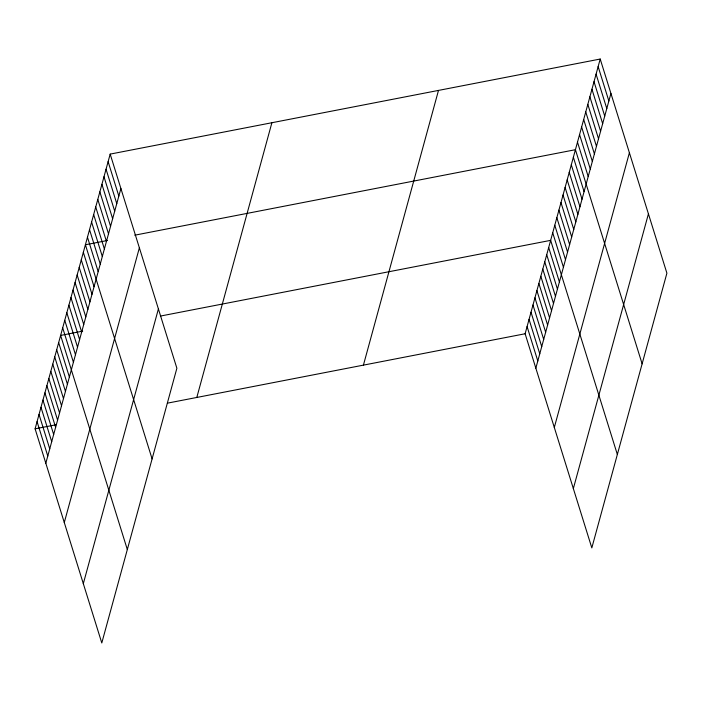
<?xml version="1.0" encoding="UTF-8"?>
<svg xmlns="http://www.w3.org/2000/svg" width="702" height="702" viewBox="0 0 702 702"><rect width="100%" height="100%" fill="white"/><g stroke="black" fill="none" stroke-linecap="round" stroke-linejoin="round"><path stroke-width="1.05" d="M110.179 154.107L176.878 368.243L101.79 642.962L35.1 428.825L110.179 154.107L600.21 59.038L666.9 273.175L591.821 547.893L525.122 333.757L600.21 59.038M45.814 463.241L120.902 188.513M64.286 522.542L139.373 247.824M83.319 583.652L158.406 308.933M196.806 397.455L271.893 122.736M363.417 365.137L438.496 90.409M535.837 368.173L610.924 93.445M554.308 427.474L629.396 152.755M573.341 488.583L648.429 213.864M107.459 240.488L85.407 244.77L152.097 458.897M134.758 235.188L575.429 149.701L642.119 363.829M82.678 331.142L60.626 335.424L127.325 549.552M160.381 316.075L550.649 240.356L617.348 454.484M35.1 428.825L56.099 424.754M167.409 403.159L525.122 333.757M598.139 66.593L608.862 101M596.077 74.149L606.791 108.556M594.015 81.704L604.729 116.111M591.944 89.259L602.667 123.666M589.882 96.815L600.596 131.221M587.82 104.37L598.534 138.777M585.749 111.925L596.472 146.332M583.687 119.48L594.401 153.887M581.625 127.036L592.339 161.442M579.554 134.591L590.277 168.998M577.492 142.146L588.215 176.553M573.367 157.257L584.082 191.664M571.296 164.803L582.019 199.219M569.234 172.359L579.949 206.774M567.172 179.914L577.886 214.329M565.101 187.469L575.824 221.885M563.039 195.024L573.753 229.431M560.977 202.58L571.691 236.986M558.906 210.135L569.629 244.542M556.844 217.69L567.558 252.097M554.782 225.245L565.496 259.652M552.72 232.801L563.434 267.208M548.683 247.543L559.406 281.95M546.726 254.729L557.441 289.136M544.761 261.907L555.475 296.323M542.795 269.094L553.509 303.501M540.83 276.281L551.553 310.688M538.873 283.468L549.587 317.874M536.907 290.654L547.621 325.061M534.942 297.832L545.656 332.248M532.976 305.019L543.699 339.426M531.01 312.206L541.733 346.612M529.054 319.392L539.768 353.799M527.088 326.579L537.802 360.986M108.117 161.662L118.831 196.069M106.055 169.217L116.769 203.624M103.993 176.772L114.707 211.179M101.922 184.328L112.645 218.734M99.859 191.883L110.574 226.29M97.797 199.438L108.512 233.845M95.726 206.993L106.45 241.4M93.664 214.549L104.379 248.956M91.602 222.104L102.316 256.511M89.531 229.659L100.254 264.066M87.469 237.215L98.183 271.621M83.345 252.325L94.059 286.732M81.274 259.88L91.997 294.287M79.212 267.427L89.926 301.842M77.15 274.982L87.864 309.398M75.079 282.537L85.802 316.953M73.017 290.093L83.731 324.508M70.955 297.648L81.669 332.055M68.884 305.203L79.607 339.61M66.822 312.759L77.536 347.165M64.759 320.314L75.474 354.721M62.697 327.869L73.412 362.276M58.661 342.611L69.384 377.018M56.704 349.798L67.418 384.205M54.738 356.976L65.453 391.391M52.773 364.162L63.487 398.569M50.807 371.349L61.53 405.756M48.842 378.536L59.565 412.943M46.885 385.723L57.599 420.129M44.919 392.901L55.633 427.316M42.954 400.087L53.668 434.494M40.988 407.274L51.711 441.681M39.031 414.461L49.745 448.868M37.066 421.648L47.78 456.054"/></g></svg>
